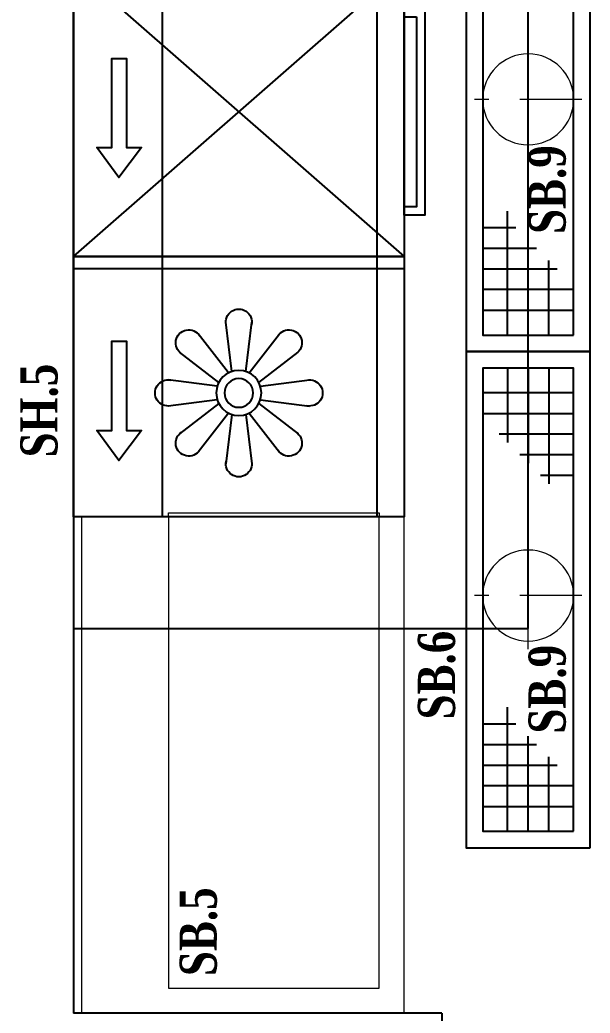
# Model space of a CAD drawing. Header units: millimetres. Extents: x 33350 to 35310, y -217097 to -211540.
# Drawn here: x 34105.5 to 34243.5, y -213864.1 to -213623.9 of the extents above; entities that cross this region are included whole.
import ezdxf
from ezdxf.enums import TextEntityAlignment as Align

# ---------------------------------------------------------------- set-up
doc = ezdxf.new("R2010")
doc.units = ezdxf.units.MM
doc.header["$LTSCALE"] = 60
doc.header["$MEASUREMENT"] = 0
doc.linetypes.add('DASHED2', pattern=[0.375, 0.25, -0.125])
doc.linetypes.add('HIDDEN', pattern=[0.375, 0.25, -0.125])
for name, color, linetype, lineweight in [('-DWG_ANA', 7, 'Continuous', 0), ('_AR TEFRİS_Pen_No__116', 121, 'Continuous', 13), ('BL-N', 30, 'Continuous', 18), ('yerizg-a', 7, 'Continuous', 15), ('yerizg-b', 7, 'Continuous', 9)]:
    doc.layers.add(name, color=color, linetype=linetype, lineweight=lineweight)
for name, color, linetype in [('BL-S', 42, 'Continuous'), ('OC-Mutfak_Ekipman', 252, 'Continuous'), ('sıhhi tesisat', 162, 'Continuous'), ('TEFRIŞ', 223, 'Continuous')]:
    doc.layers.add(name, color=color, linetype=linetype)
doc.styles.add('ROMANS', font='ROMANSTW.SHX', dxfattribs={"width": 0.8})
doc.styles.add('TROMANS', font='ROMANSTW.SHX', dxfattribs={"width": 0.8})

# ---------------------------------------------------------------- blocks, each defined once
blk = doc.blocks.new('MA')
at = {"layer": 'OC-Mutfak_Ekipman'}
for p, q in [((73094.34, 43608.7, 44622.56), (73094.34, 43602.2, 44622.56)), ((73157.34, 43528.7, 44622.56), (73227.34, 43608.7, 44622.56)), ((73227.34, 43528.7, 44622.56), (73157.34, 43608.7, 44622.56)), ((73157.34, 43608.7, 44622.56), (73157.34, 43528.7, 44622.56)), ((73299.34, 43528.7, 44622.56), (73279.34, 43608.7, 44622.56)), ((73279.34, 43528.7, 44622.56), (73299.34, 43608.7, 44622.56)), ((73094.34, 43602.2, 44622.56), (73299.34, 43602.2, 44622.56)), ((73122.68, 43573.91, 44622.56), (73121.17, 43585.82, 44622.56)), ((73126, 43573.91, 44622.56), (73127.5, 43585.82, 44622.56)), ((73121.83, 43573.56, 44622.56), (73114.47, 43583.05, 44622.56)), ((73126.85, 43573.56, 44622.56), (73134.21, 43583.05, 44622.56)), ((73119.48, 43571.21, 44622.56), (73109.99, 43578.57, 44622.56)), ((73129.19, 43571.21, 44622.56), (73138.68, 43578.57, 44622.56)), ((73119.13, 43570.36, 44622.56), (73107.21, 43571.86, 44622.56)), ((73129.55, 43570.36, 44622.56), (73141.46, 43571.86, 44622.56)), ((73119.13, 43567.04, 44622.56), (73107.21, 43565.54, 44622.56)), ((73119.48, 43566.19, 44622.56), (73109.99, 43558.83, 44622.56)), ((73129.19, 43566.19, 44622.56), (73138.68, 43558.83, 44622.56)), ((73129.55, 43567.04, 44622.56), (73141.46, 43565.54, 44622.56)), ((73121.83, 43563.84, 44622.56), (73114.47, 43554.35, 44622.56)), ((73122.68, 43563.49, 44622.56), (73121.17, 43551.58, 44622.56)), ((73126, 43563.49, 44622.56), (73127.5, 43551.58, 44622.56)), ((73126.85, 43563.84, 44622.56), (73134.21, 43554.35, 44622.56)), ((73094.34, 43550.2, 44622.56), (73299.34, 43550.2, 44622.56))]:
    blk.add_line(p, q, dxfattribs=at)
at = {"layer": 'OC-Mutfak_Ekipman', "elevation": 44622.56}
for points in [[(73217.34, 43613.7), (73167.34, 43613.7), (73167.34, 43608.7), (73217.34, 43608.7)], [(73215.34, 43611.7), (73169.34, 43611.7), (73169.34, 43608.7), (73215.34, 43608.7)], [(73094.34, 43528.7), (73279.34, 43528.7), (73279.34, 43608.7), (73094.34, 43608.7)], [(73154.34, 43528.7), (73157.34, 43528.7), (73157.34, 43608.7), (73154.34, 43608.7)], [(73157.34, 43528.7), (73227.34, 43528.7), (73227.34, 43608.7), (73157.34, 43608.7)], [(73230.34, 43528.7), (73227.34, 43528.7), (73227.34, 43608.7), (73230.34, 43608.7)], [(73279.34, 43608.7), (73299.34, 43608.7), (73299.34, 43528.7), (73279.34, 43528.7)], [(73136.83, 43537.96), (73136.83, 43537.96), (73136.83, 43541.56), (73115.23, 43541.56), (73115.23, 43545.16), (73108.03, 43539.64), (73115.23, 43534.36), (73115.23, 43537.96)], [(73205.27, 43537.96), (73205.27, 43537.96), (73205.27, 43541.56), (73183.67, 43541.56), (73183.67, 43545.16), (73176.47, 43539.64), (73183.67, 43534.36), (73183.67, 43537.96)], [(73268.22, 43537.96), (73268.22, 43537.96), (73268.22, 43541.56), (73246.62, 43541.56), (73246.62, 43545.16), (73239.42, 43539.64), (73246.62, 43534.36), (73246.62, 43537.96)]]:
    blk.add_lwpolyline(points, close=True, dxfattribs=at)
at = {"layer": 'OC-Mutfak_Ekipman'}
for radius in [5.47, 3.47]:
    blk.add_circle((73124.34, 43568.7, 44622.56), radius, dxfattribs=at)
for centre, start, end in [((73124.34, 43585.82, 44622.56), 348.3194, 191.6806), ((73112.23, 43580.81, 44622.56), 33.3194, 236.6806), ((73136.45, 43580.81, 44622.56), 303.3194, 146.6806), ((73107.21, 43568.7, 44622.56), 78.3194, 281.6806), ((73141.46, 43568.7, 44622.56), 258.3194, 101.6806), ((73112.23, 43556.59, 44622.56), 123.3194, 326.6806), ((73136.45, 43556.59, 44622.56), 213.3194, 56.6806), ((73124.34, 43551.58, 44622.56), 168.3194, 11.6806)]:
    blk.add_arc(centre, 3.16, start, end, dxfattribs=at)
blk = doc.blocks.new('120 ÇIKIŞ')
at = {"layer": 'BL-N', "color": 0}
for p, q in [((69338.48, 42909.86), (69338.48, 42910.86)), ((69338.48, 42910.86), (69389.48, 42910.86)), ((69389.48, 42910.86), (69389.48, 42909.86))]:
    blk.add_line(p, q, dxfattribs=at)
for points in [[(69315.48, 42909.86), (69315.48, 42789.86), (69317.48, 42789.86), (69317.48, 42909.86)], [(69315.48, 42909.86), (69315.48, 42789.86), (69395.48, 42789.86), (69395.48, 42909.86)], [(69338.48, 42909.86), (69338.48, 42795.86), (69389.48, 42795.86), (69389.48, 42909.86)]]:
    blk.add_lwpolyline(points, close=True, dxfattribs=at)
blk = doc.blocks.new('DAVLU')
at = {"layer": 'BL-S', "color": 0, "linetype": 'HIDDEN', "ltscale": 30}
blk.add_lwpolyline([(70415.6, 42885.5), (70415.6, 42635.5), (70305.6, 42635.5), (70305.6, 42885.5)], close=True, dxfattribs=at)
blk = doc.blocks.new('Y-SIFON')
at = {"layer": 'yerizg-a', "color": 0, "linetype": 'Continuous'}
blk.add_circle((0, 0), 11, dxfattribs=at)
at = {"layer": 'yerizg-b', "color": 0, "linetype": 'DASHED2'}
for points in [[(0, 13), (0, -13)], [(-13, 0), (13, 0)]]:
    blk.add_lwpolyline(points, dxfattribs=at)
blk = doc.blocks.new('120')
at = {"layer": 'sıhhi tesisat'}
for p, q in [((16088.22, 16465.14), (16088.22, 16435.14)), ((16093.22, 16465.14), (16093.22, 16442.14)), ((16098.22, 16465.14), (16098.22, 16447.14)), ((16082.22, 16459.14), (16104.22, 16459.14)), ((16104.22, 16454.14), (16082.22, 16454.14)), ((16082.22, 16449.14), (16100.22, 16449.14)), ((16082.22, 16444.14), (16095.22, 16444.14)), ((16082.22, 16439.14), (16090.22, 16439.14)), ((16098.22, 16353.14), (16098.22, 16381.14)), ((16104.22, 16379.14), (16096.22, 16379.14)), ((16093.22, 16353.14), (16093.22, 16376.14)), ((16104.22, 16374.14), (16091.22, 16374.14)), ((16088.22, 16353.14), (16088.22, 16371.14)), ((16104.22, 16369.14), (16086.22, 16369.14)), ((16082.22, 16364.14), (16104.22, 16364.14)), ((16104.22, 16359.14), (16082.22, 16359.14))]:
    blk.add_line(p, q, dxfattribs=at)
for points in [[(16108.22, 16469.14), (16108.22, 16349.14), (16078.22, 16349.14), (16078.22, 16469.14)], [(16104.22, 16465.14), (16104.22, 16353.14), (16082.22, 16353.14), (16082.22, 16465.14)]]:
    blk.add_lwpolyline(points, close=True, dxfattribs=at)
at = {"layer": 'sıhhi tesisat', "rotation": 270}
blk.add_blockref('Y-SIFON', (16093.22, 16408.14), dxfattribs=at)
at = {"layer": 'sıhhi tesisat', "style": 'ROMANS', "width": 0.8}
blk.add_attdef('YRNO', text='', height=10, rotation=270, dxfattribs=at).set_placement((16068.22, 16366.14), align=Align.MIDDLE)

msp = doc.modelspace()

# ---------------------------------------------------------------- linework, layer by layer
at = {"layer": '_AR TEFRİS_Pen_No__116', "color": 252, "linetype": 'Continuous', "flags": 128}
msp.add_lwpolyline([(34118.49, -213744.09), (34183.49, -213744.09)], dxfattribs=at)
at = {"layer": 'TEFRIŞ'}
for p, q in [((34118.49, -213024.09), (34118.49, -213864.09)), ((34207.63, -213864.09), (34118.49, -213864.09)), ((34207.63, -213864.09), (34207.63, -213879.09))]:
    msp.add_line(p, q, dxfattribs=at)

# ---------------------------------------------------------------- block references
at = {"layer": '-DWG_ANA', "xscale": -1}
msp.add_blockref('DAVLU', (104534.08, -256406.6), dxfattribs=at)
at = {"layer": '-DWG_ANA'}
msp.add_blockref('120 ÇIKIŞ', (-35197, -256653.95), dxfattribs=at)
at = {"layer": 'BL-S', "xscale": -1, "rotation": 270}
msp.add_blockref('MA', (-9410.21, -286838.43, -44622.56), dxfattribs=at)
at = {"layer": 'OC-Mutfak_Ekipman', "xscale": -1, "rotation": 180}
for p in [(18135.27, -197234.95), (18135.27, -197354.95)]:
    msp.add_blockref('120', p, dxfattribs=at)

# ---------------------------------------------------------------- texts
at = {"layer": 'TEFRIŞ', "char_height": 9, "attachment_point": 1, "rotation": 90, "style": 'TROMANS'}
for s, insert in [('{\\fCentury|b1|i0|c162|p18;\\C7;SB.9}', (34228.56, -213675.64)), ('{\\fCentury|b1|i0|c162|p18;\\C7;SH.5}', (34105.61, -213729.69)), ('{\\fCentury|b1|i0|c162|p18;\\C7;SB.6}', (34201.79, -213793.07)), ('{\\fCentury|b1|i0|c162|p18;\\C7;SB.9}', (34228.56, -213796.48)), ('{\\fCentury|b1|i0|c162|p18;\\C7;SB.5}', (34144.15, -213855.14))]:
    msp.add_mtext_dynamic_manual_height_columns(s, width=46.9037, gutter_width=1103.38, heights=[0], dxfattribs=dict(at, insert=insert))

doc.saveas('drawing.dxf')
